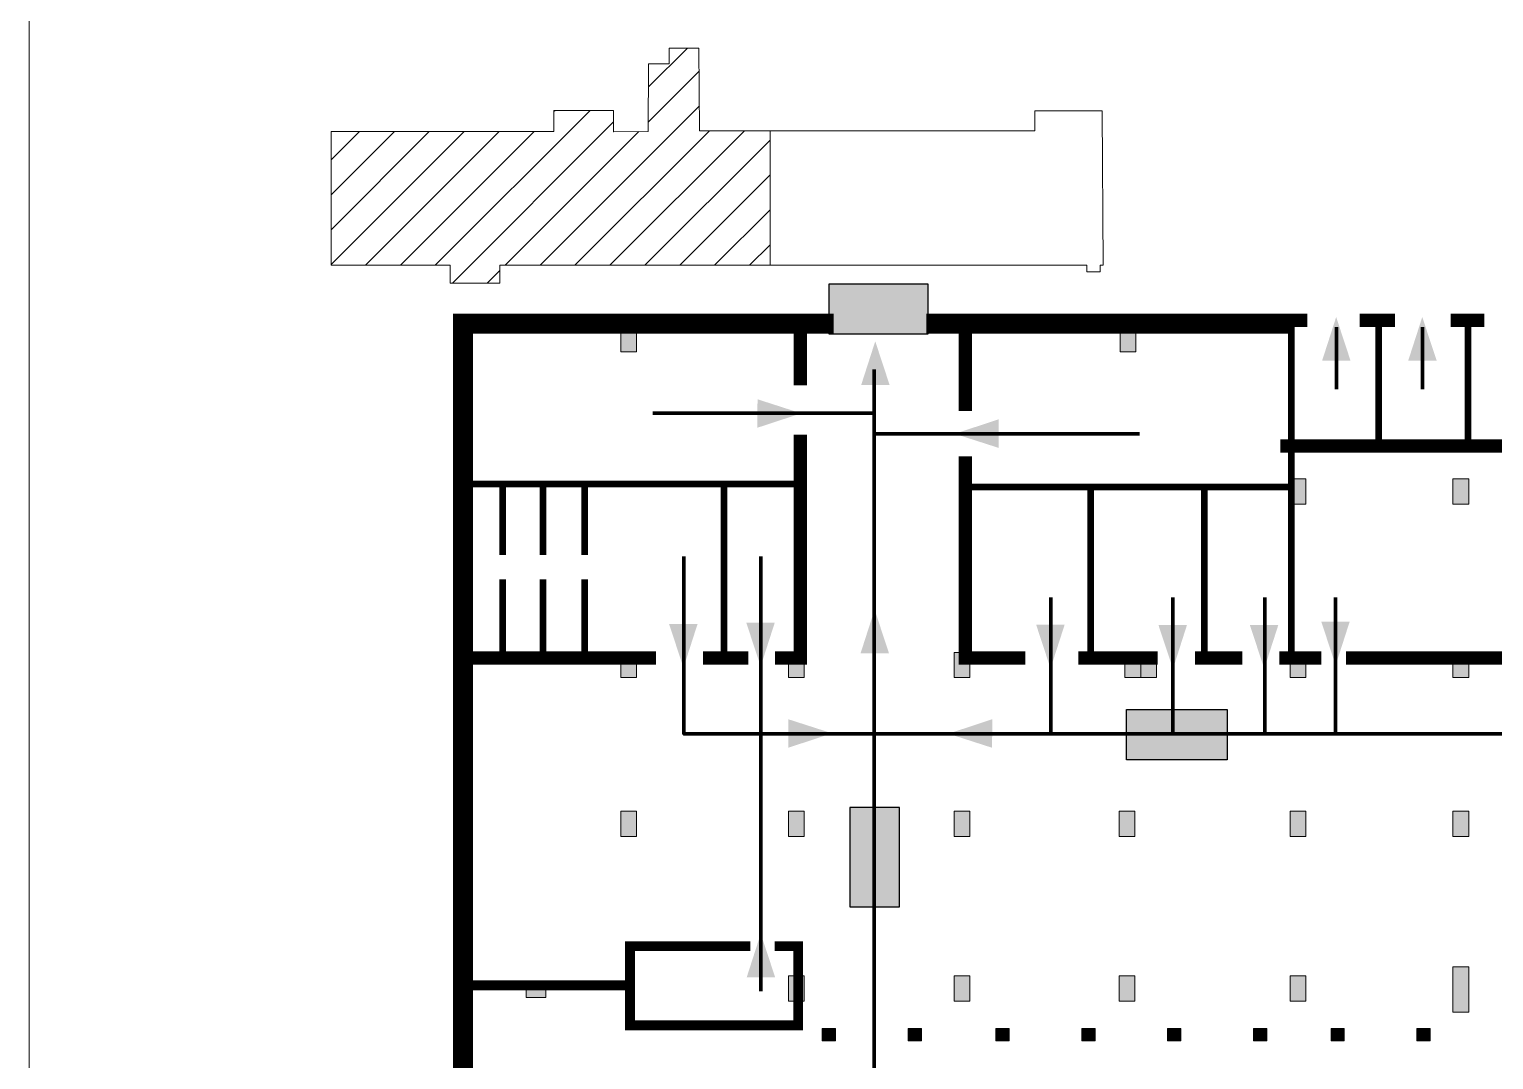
# Model space of a CAD drawing. Header units: millimetres. Extents: x 13810 to 67229, y 12374 to 21950.
# Drawn here: x 35837.9 to 36026.2, y 14650.3 to 14782.8 of the extents above; entities that cross this region are included whole.
import ezdxf

# ---------------------------------------------------------------- set-up
doc = ezdxf.new("R2010")
doc.units = ezdxf.units.MM
doc.layers.add('План_Штампы', color=7, linetype='Continuous')

# ---------------------------------------------------------------- blocks, each defined once
blk = doc.blocks.new('A$C7B4425F7')
at = {"true_color": 0xffffff}
blk.add_hatch(color=7, dxfattribs=at).paths.add_polyline_path([(0, 0), (-16, 0), (-16, -8), (0, -8)])
h = blk.add_hatch(color=126)
h.paths.add_polyline_path([(-0.2, -0.2), (-15.8, -0.2), (-15.8, -7.8), (-0.2, -7.8)])
h.paths.add_polyline_path([(-11.76, -2.03), (-11.76, -3.66), (-11.17, -3.66, -0.568275), (-11.17, -6.18), (-12.58, -6.18), (-12.58, -2.03)], flags=16)
h.paths.add_polyline_path([(-13.33, -4.12, -0.495768), (-13.59, -6.18), (-15.03, -6.18), (-15.03, -2.03), (-13.59, -2.03, -0.487973)], flags=16)
h.paths.add_polyline_path([(-10.25, -2.03), (-9.48, -2.03), (-9.48, -6.18), (-10.25, -6.18)], flags=16)
h.paths.add_polyline_path([(-13.84, -3.69), (-14.24, -3.69), (-14.24, -3.03), (-13.9, -3.03, -0.692621)], flags=0)
h.paths.add_polyline_path([(-9.15, -2.03), (-8.4, -2.03), (-8.04, -3.07), (-7.68, -2.03), (-6.93, -2.03), (-7.64, -4.1), (-6.93, -6.18), (-7.68, -6.18), (-8.04, -5.14), (-8.4, -6.18), (-9.15, -6.18), (-8.44, -4.1)], flags=16)
h.paths.add_polyline_path([(-11.76, -4.46), (-11.42, -4.46, -0.692621), (-11.36, -5.12), (-11.76, -5.12)], flags=0)
h.paths.add_polyline_path([(-13.9, -5.2), (-14.24, -5.2), (-14.24, -4.55), (-13.84, -4.55, -0.708038)], flags=0)
edge = h.paths.add_edge_path(flags=16)
edge.add_ellipse((-5.51, -4.08), major_axis=(0, 2.05), ratio=0.586184, start_angle=0, end_angle=360)
edge = h.paths.add_edge_path(flags=0)
edge.add_ellipse((-5.51, -4.08), major_axis=(0, 1.14), ratio=0.454828, start_angle=0, end_angle=360)
h.paths.add_polyline_path([(-4.13, -4.96, 0.377264), (-3.48, -4.52, 0.0555), (-3.16, -2.03), (-1.66, -2.03), (-1.66, -4.96), (-0.96, -4.96), (-0.96, -7.01), (-1.75, -7.01), (-1.75, -6.18), (-3.3, -6.18), (-3.3, -7.02), (-4.13, -7.02)], flags=16)
h.paths.add_polyline_path([(-2.73, -2.91), (-2.28, -2.91), (-2.28, -4.96), (-3.05, -4.96, 0.079136)], flags=0)
at = {"color": 126}
blk.add_lwpolyline([(-16, -8), (0, -8), (0, 0), (-16, 0)], close=True, dxfattribs=at)
blk = doc.blocks.new('A$C32E8229D')
at = {"true_color": 0xffffff}
blk.add_hatch(color=7, dxfattribs=at).paths.add_polyline_path([(0, 0), (0, -8), (16, -8), (16, 0)])
h = blk.add_hatch(color=126)
h.paths.add_polyline_path([(0.2, -0.2), (15.8, -0.2), (15.8, -7.8), (0.2, -7.8)])
h.paths.add_polyline_path([(13.49, -2.05), (12.08, -2.05), (11.37, -2.63, 0.162397), (11.29, -2.84), (11.29, -3.63), (10.35, -3.63), (10.35, -4.05), (11.68, -4.05), (11.68, -3.48), (12.26, -4.28), (11.29, -5.1), (11.29, -6.78), (11.85, -6.78), (11.85, -5.44), (12.8, -4.64), (12.8, -5.94), (14.46, -5.94), (14.46, -5.39), (13.45, -5.39), (13.45, -3.97), (12.46, -2.59), (13.15, -2.59), (13.69, -3.34), (14.18, -3)], flags=16)
h.paths.add_polyline_path([(10.74, -1.82, 1), (11.8, -1.82, 1)], flags=16)
h.paths.add_polyline_path([(9.39, -3.59), (5.99, -3.59), (6.56, -3.03), (5.91, -3.03), (5.1, -3.83), (5.91, -4.64), (6.56, -4.64), (5.99, -4.09), (9.39, -4.09)], flags=16)
h.paths.add_polyline_path([(4.29, -1.08), (1.72, -1.08), (1.72, -6.6), (4.29, -6.6)], flags=16)
at = {"color": 126}
blk.add_lwpolyline([(16, -8), (0, -8), (0, 0), (16, 0)], close=True, dxfattribs=at)

msp = doc.modelspace()

# ---------------------------------------------------------------- hatches: boundary and pattern name
at = {"lineweight": 0, "true_color": 0x000000}
h = msp.add_hatch(dxfattribs=at)
h.set_pattern_fill('ANSI31', color=18)
h.set_pattern_definition([(45, (23086.6222, 4678.9916), (-2.245064, 2.245064), [])])
h.paths.add_polyline_path([(35933.15, 14769.77), (35924.1, 14769.77), (35923.98, 14780.41), (35920.2, 14780.41), (35920.2, 14778.39), (35917.54, 14778.39), (35917.48, 14769.67), (35913.02, 14769.63), (35913.02, 14772.39), (35905.37, 14772.39), (35905.37, 14769.67), (35876.71, 14769.67), (35876.71, 14752.48), (35892, 14752.48), (35892, 14750.18), (35898.4, 14750.18), (35898.4, 14752.48), (35933.15, 14752.48)])
at = {"lineweight": 0}
h = msp.add_hatch(color=256, dxfattribs=at)
h.dxf.hatch_style = 1
h.paths.add_polyline_path([(35915.99, 14744.59), (35913.97, 14744.59), (35913.97, 14741.35), (35915.99, 14741.35)])
h = msp.add_hatch(color=256, dxfattribs=at)
h.dxf.hatch_style = 1
h.paths.add_polyline_path([(35980.18, 14744.59), (35978.16, 14744.59), (35978.16, 14741.35), (35980.18, 14741.35)])
h = msp.add_hatch(color=256, dxfattribs=at)
h.dxf.hatch_style = 1
h.paths.add_polyline_path([(36002.05, 14724.99), (36000.03, 14724.99), (36000.03, 14721.74), (36002.05, 14721.74)])
h = msp.add_hatch(color=256, dxfattribs=at)
h.dxf.hatch_style = 1
h.paths.add_polyline_path([(36022.99, 14724.99), (36020.97, 14724.99), (36020.97, 14721.74), (36022.99, 14721.74)])
h = msp.add_hatch(color=256, dxfattribs=at)
h.dxf.hatch_style = 1
h.paths.add_polyline_path([(35915.99, 14702.67), (35913.97, 14702.67), (35913.97, 14699.43), (35915.99, 14699.43)])
h = msp.add_hatch(color=256, dxfattribs=at)
h.dxf.hatch_style = 1
h.paths.add_polyline_path([(35937.55, 14702.67), (35935.53, 14702.67), (35935.53, 14699.43), (35937.55, 14699.43)])
h = msp.add_hatch(color=256, dxfattribs=at)
h.dxf.hatch_style = 1
h.paths.add_polyline_path([(35958.84, 14702.67), (35956.82, 14702.67), (35956.82, 14699.43), (35958.84, 14699.43)])
h = msp.add_hatch(color=256, dxfattribs=at)
h.dxf.hatch_style = 1
h.paths.add_polyline_path([(35980.81, 14702.67), (35978.79, 14702.67), (35978.79, 14699.43), (35980.81, 14699.43)])
h = msp.add_hatch(color=256, dxfattribs=at)
h.dxf.hatch_style = 1
h.paths.add_polyline_path([(35982.83, 14702.67), (35980.81, 14702.67), (35980.81, 14699.43), (35982.83, 14699.43)])
h = msp.add_hatch(color=256, dxfattribs=at)
h.dxf.hatch_style = 1
h.paths.add_polyline_path([(36002.05, 14702.67), (36000.03, 14702.67), (36000.03, 14699.43), (36002.05, 14699.43)])
h = msp.add_hatch(color=256, dxfattribs=at)
h.dxf.hatch_style = 1
h.paths.add_polyline_path([(36022.99, 14702.67), (36020.97, 14702.67), (36020.97, 14699.43), (36022.99, 14699.43)])
h = msp.add_hatch(color=256, dxfattribs=at)
h.dxf.hatch_style = 1
h.paths.add_polyline_path([(35915.99, 14682.24), (35913.97, 14682.24), (35913.97, 14679), (35915.99, 14679)])
h = msp.add_hatch(color=256, dxfattribs=at)
h.dxf.hatch_style = 1
h.paths.add_polyline_path([(35937.55, 14682.24), (35935.53, 14682.24), (35935.53, 14679), (35937.55, 14679)])
h = msp.add_hatch(color=256, dxfattribs=at)
h.dxf.hatch_style = 1
h.paths.add_polyline_path([(35958.84, 14682.24), (35956.82, 14682.24), (35956.82, 14679), (35958.84, 14679)])
h = msp.add_hatch(color=256, dxfattribs=at)
h.dxf.hatch_style = 1
h.paths.add_polyline_path([(35980.07, 14682.24), (35978.05, 14682.24), (35978.05, 14679), (35980.07, 14679)])
h = msp.add_hatch(color=256, dxfattribs=at)
h.dxf.hatch_style = 1
h.paths.add_polyline_path([(36002.05, 14682.24), (36000.03, 14682.24), (36000.03, 14679), (36002.05, 14679)])
h = msp.add_hatch(color=256, dxfattribs=at)
h.dxf.hatch_style = 1
h.paths.add_polyline_path([(36022.99, 14682.24), (36020.97, 14682.24), (36020.97, 14679), (36022.99, 14679)])
h = msp.add_hatch(color=256, dxfattribs=at)
h.dxf.hatch_style = 1
h.paths.add_polyline_path([(36022.99, 14662.23), (36020.97, 14662.23), (36020.97, 14656.38), (36022.99, 14656.38)])
h = msp.add_hatch(color=256, dxfattribs=at)
h.dxf.hatch_style = 1
h.paths.add_polyline_path([(35904.31, 14660.31), (35901.78, 14660.31), (35901.78, 14658.29), (35904.31, 14658.29)])
h = msp.add_hatch(color=256, dxfattribs=at)
h.dxf.hatch_style = 1
h.paths.add_polyline_path([(35937.55, 14661.06), (35935.53, 14661.06), (35935.53, 14657.82), (35937.55, 14657.82)])
h = msp.add_hatch(color=256, dxfattribs=at)
h.dxf.hatch_style = 1
h.paths.add_polyline_path([(35958.84, 14661.06), (35956.82, 14661.06), (35956.82, 14657.82), (35958.84, 14657.82)])
h = msp.add_hatch(color=256, dxfattribs=at)
h.dxf.hatch_style = 1
h.paths.add_polyline_path([(35980.07, 14661.06), (35978.05, 14661.06), (35978.05, 14657.82), (35980.07, 14657.82)])
h = msp.add_hatch(color=256, dxfattribs=at)
h.dxf.hatch_style = 1
h.paths.add_polyline_path([(36002.05, 14661.06), (36000.03, 14661.06), (36000.03, 14657.82), (36002.05, 14657.82)])
h = msp.add_hatch(color=256, dxfattribs=at)
h.dxf.hatch_style = 1
h.paths.add_polyline_path([(35941.57, 14652.68), (35941.57, 14654.28), (35939.87, 14654.28), (35939.87, 14652.68)])
h = msp.add_hatch(color=256, dxfattribs=at)
h.dxf.hatch_style = 1
h.paths.add_polyline_path([(35952.61, 14652.68), (35952.61, 14654.28), (35950.91, 14654.28), (35950.91, 14652.68)])
h = msp.add_hatch(color=256, dxfattribs=at)
h.dxf.hatch_style = 1
h.paths.add_polyline_path([(35963.9, 14652.68), (35963.9, 14654.28), (35962.2, 14654.28), (35962.2, 14652.68)])
h = msp.add_hatch(color=256, dxfattribs=at)
h.dxf.hatch_style = 1
h.paths.add_polyline_path([(35974.95, 14652.68), (35974.95, 14654.28), (35973.24, 14654.28), (35973.24, 14652.68)])
h = msp.add_hatch(color=256, dxfattribs=at)
h.dxf.hatch_style = 1
h.paths.add_polyline_path([(35985.97, 14652.68), (35985.97, 14654.28), (35984.27, 14654.28), (35984.27, 14652.68)])
h = msp.add_hatch(color=256, dxfattribs=at)
h.dxf.hatch_style = 1
h.paths.add_polyline_path([(35997.02, 14652.68), (35997.02, 14654.28), (35995.31, 14654.28), (35995.31, 14652.68)])
h = msp.add_hatch(color=256, dxfattribs=at)
h.dxf.hatch_style = 1
h.paths.add_polyline_path([(36006.99, 14652.68), (36006.99, 14654.28), (36005.29, 14654.28), (36005.29, 14652.68)])
h = msp.add_hatch(color=256, dxfattribs=at)
h.dxf.hatch_style = 1
h.paths.add_polyline_path([(36018.04, 14652.68), (36018.04, 14654.28), (36016.34, 14654.28), (36016.34, 14652.68)])

# ---------------------------------------------------------------- linework, layer by layer
at = {"color": 126, "lineweight": 0, "true_color": 0x008754}
msp.add_lwpolyline([(35837.9, 14936.73), (36437.9, 14936.73), (36437.9, 14541.73), (35837.9, 14541.73)], close=True, dxfattribs=at)
msp.add_lwpolyline([(35837.9, 14936.73), (36437.9, 14936.73), (36437.9, 14541.73), (35837.9, 14541.73)], close=True, dxfattribs=at)
msp.add_lwpolyline([(35837.9, 14936.73), (36437.9, 14936.73), (36437.9, 14541.73), (35837.9, 14541.73)], close=True, dxfattribs=at)
msp.add_lwpolyline([(35837.9, 14936.73), (36437.9, 14936.73), (36437.9, 14541.73), (35837.9, 14541.73)], close=True, dxfattribs=at)
at = {"lineweight": 0}
for points in [[(35917.48, 14769.67), (35913.07, 14769.64), (35913.02, 14769.67), (35913.02, 14772.39), (35905.37, 14772.39), (35905.37, 14769.67), (35876.71, 14769.67), (35876.71, 14752.48), (35892, 14752.48), (35892, 14750.18), (35898.4, 14750.18), (35898.4, 14752.48), (35973.88, 14752.48), (35973.88, 14751.64), (35975.62, 14751.64), (35975.62, 14752.48), (35975.97, 14752.48), (35975.85, 14772.21), (35975.85, 14772.33), (35967.21, 14772.33), (35967.21, 14769.77), (35924.1, 14769.77), (35923.98, 14780.41), (35920.2, 14780.41), (35920.2, 14778.39), (35917.54, 14778.39), (35917.48, 14769.67)], [(35933.15, 14769.77), (35933.15, 14752.48)], [(35915.99, 14741.35), (35913.97, 14741.35), (35913.97, 14744.59), (35915.99, 14744.59), (35915.99, 14741.35)], [(35980.18, 14741.35), (35978.16, 14741.35), (35978.16, 14744.59), (35980.18, 14744.59), (35980.18, 14741.35)], [(36002.05, 14721.74), (36000.03, 14721.74), (36000.03, 14724.99), (36002.05, 14724.99), (36002.05, 14721.74)], [(36022.99, 14721.74), (36020.97, 14721.74), (36020.97, 14724.99), (36022.99, 14724.99), (36022.99, 14721.74)], [(35915.99, 14699.43), (35913.97, 14699.43), (35913.97, 14702.67), (35915.99, 14702.67), (35915.99, 14699.43)], [(35937.55, 14699.43), (35935.53, 14699.43), (35935.53, 14702.67), (35937.55, 14702.67), (35937.55, 14699.43)], [(35958.84, 14699.43), (35956.82, 14699.43), (35956.82, 14702.67), (35958.84, 14702.67), (35958.84, 14699.43)], [(35980.81, 14699.43), (35978.79, 14699.43), (35978.79, 14702.67), (35980.81, 14702.67), (35980.81, 14699.43)], [(35982.83, 14699.43), (35980.81, 14699.43), (35980.81, 14702.67), (35982.83, 14702.67), (35982.83, 14699.43)], [(36002.05, 14699.43), (36000.03, 14699.43), (36000.03, 14702.67), (36002.05, 14702.67), (36002.05, 14699.43)], [(36022.99, 14699.43), (36020.97, 14699.43), (36020.97, 14702.67), (36022.99, 14702.67), (36022.99, 14699.43)], [(35915.99, 14679), (35913.97, 14679), (35913.97, 14682.24), (35915.99, 14682.24), (35915.99, 14679)], [(35937.55, 14679), (35935.53, 14679), (35935.53, 14682.24), (35937.55, 14682.24), (35937.55, 14679)], [(35958.84, 14679), (35956.82, 14679), (35956.82, 14682.24), (35958.84, 14682.24), (35958.84, 14679)], [(35980.07, 14679), (35978.05, 14679), (35978.05, 14682.24), (35980.07, 14682.24), (35980.07, 14679)], [(36002.05, 14679), (36000.03, 14679), (36000.03, 14682.24), (36002.05, 14682.24), (36002.05, 14679)], [(36022.99, 14679), (36020.97, 14679), (36020.97, 14682.24), (36022.99, 14682.24), (36022.99, 14679)], [(36022.99, 14656.38), (36020.97, 14656.38), (36020.97, 14662.23), (36022.99, 14662.23), (36022.99, 14656.38)], [(35904.31, 14658.29), (35901.78, 14658.29), (35901.78, 14660.31), (35904.31, 14660.31), (35904.31, 14658.29)], [(35937.55, 14657.82), (35935.53, 14657.82), (35935.53, 14661.06), (35937.55, 14661.06), (35937.55, 14657.82)], [(35958.84, 14657.82), (35956.82, 14657.82), (35956.82, 14661.06), (35958.84, 14661.06), (35958.84, 14657.82)], [(35980.07, 14657.82), (35978.05, 14657.82), (35978.05, 14661.06), (35980.07, 14661.06), (35980.07, 14657.82)], [(36002.05, 14657.82), (36000.03, 14657.82), (36000.03, 14661.06), (36002.05, 14661.06), (36002.05, 14657.82)], [(35939.87, 14652.68), (35941.57, 14652.68), (35941.57, 14654.28), (35939.87, 14654.28), (35939.87, 14652.68)], [(35950.91, 14652.68), (35952.61, 14652.68), (35952.61, 14654.28), (35950.91, 14654.28), (35950.91, 14652.68)], [(35962.2, 14652.68), (35963.9, 14652.68), (35963.9, 14654.28), (35962.2, 14654.28), (35962.2, 14652.68)], [(35973.24, 14652.68), (35974.95, 14652.68), (35974.95, 14654.28), (35973.24, 14654.28), (35973.24, 14652.68)], [(35984.27, 14652.68), (35985.97, 14652.68), (35985.97, 14654.28), (35984.27, 14654.28), (35984.27, 14652.68)], [(35995.31, 14652.68), (35997.02, 14652.68), (35997.02, 14654.28), (35995.31, 14654.28), (35995.31, 14652.68)], [(36005.29, 14652.68), (36006.99, 14652.68), (36006.99, 14654.28), (36005.29, 14654.28), (36005.29, 14652.68)], [(36016.34, 14652.68), (36018.04, 14652.68), (36018.04, 14654.28), (36016.34, 14654.28), (36016.34, 14652.68)]]:
    msp.add_lwpolyline(points, dxfattribs=at)
for points, const_width in [([(35941.32, 14744.96), (35893.66, 14744.96), (35893.66, 14572.99), (36076.68, 14572.99)], 2.56), ([(35937.04, 14737.02), (35937.04, 14744.96)], 1.71), ([(35953.23, 14744.96), (36000.26, 14744.96)], 2.56), ([(35958.27, 14744.96), (35958.27, 14733.71)], 1.71), ([(36002.24, 14745.39), (36000.26, 14745.39)], 1.71), ([(36000.19, 14701.93), (36000.19, 14744.96)], 0.855), ([(36008.95, 14745.39), (36013.53, 14745.39)], 1.71), ([(36011.4, 14745.39), (36011.4, 14729.22)], 0.855), ([(36020.66, 14745.39), (36024.99, 14745.39)], 1.71), ([(36022.92, 14745.39), (36022.92, 14729.22)], 0.855), ([(35933.79, 14701.93), (35937.04, 14701.93), (35937.04, 14730.68)], 1.71), ([(35998.78, 14729.22), (36057.35, 14729.22)], 1.71), ([(35958.27, 14727.91), (35958.27, 14701.93), (35966, 14701.93)], 1.71), ([(35937.04, 14724.35), (35893.66, 14724.35)], 0.855), ([(35898.75, 14724.35), (35898.75, 14715.21)], 0.855), ([(35903.94, 14724.35), (35903.94, 14715.21)], 0.855), ([(35909.33, 14724.35), (35909.33, 14715.21)], 0.855), ([(35927.23, 14724.35), (35927.23, 14701.93)], 0.855), ([(35958.27, 14723.95), (36000.19, 14723.95)], 0.855), ([(35974.36, 14701.93), (35974.36, 14723.95)], 0.855), ([(35989, 14723.95), (35989, 14701.93)], 0.855), ([(35898.75, 14712.06), (35898.75, 14701.93)], 0.855), ([(35903.94, 14712.06), (35903.94, 14701.93)], 0.855), ([(35909.33, 14712.06), (35909.33, 14701.93)], 0.855), ([(35893.66, 14701.93), (35918.5, 14701.93)], 1.71), ([(35924.52, 14701.93), (35930.37, 14701.93)], 1.71), ([(35972.81, 14701.93), (35982.98, 14701.93)], 1.71), ([(35987.78, 14701.93), (35993.88, 14701.93)], 1.71), ([(35998.66, 14701.93), (36004.05, 14701.93)], 1.71), ([(36007.21, 14701.93), (36035.51, 14701.93)], 1.71), ([(35915.14, 14659.83), (35915.14, 14654.68), (35936.77, 14654.68), (35936.77, 14664.88), (35933.73, 14664.88)], 1.28), ([(35930.6, 14664.88), (35915.14, 14664.88), (35915.14, 14659.83)], 1.28), ([(35893.66, 14659.83), (35915.14, 14659.83)], 1.28)]:
    msp.add_lwpolyline(points, dxfattribs=dict(at, const_width=const_width))
at = {"color": 126, "lineweight": 100, "true_color": 0x008754}
for points in [[(36006, 14744.52), (36006, 14736.51)], [(36017.07, 14744.52), (36017.07, 14736.51)], [(35946.54, 14739.06), (35946.54, 14585.25)], [(35946.54, 14733.44), (35918.09, 14733.44)], [(35946.54, 14730.79), (35980.66, 14730.79)], [(35947.04, 14692.19), (35947.04, 14692.19), (35922.08, 14692.19), (35922.08, 14714.99)], [(35931.95, 14714.99), (35931.95, 14692.19)], [(35969.25, 14709.75), (35969.25, 14692.19), (35947.04, 14692.19), (35984.93, 14692.19), (35984.93, 14709.75)], [(35996.76, 14709.75), (35996.76, 14692.19), (35984.93, 14692.19)], [(35996.76, 14692.19), (36005.87, 14692.19), (36005.87, 14709.75)], [(36005.87, 14692.19), (36037.6, 14692.19), (36037.6, 14709.75)], [(35931.95, 14692.19), (35931.95, 14659.11)]]:
    msp.add_lwpolyline(points, dxfattribs=at)
at = {"layer": 'План_Штампы', "color": 126, "true_color": 0x008754}
for points in [[(36007.8, 14740.18), (36004.14, 14740.19), (36005.95, 14745.81)], [(36018.88, 14740.18), (36015.21, 14740.19), (36017.02, 14745.81)], [(35948.53, 14737.06), (35944.87, 14737.07), (35946.68, 14742.69)], [(35931.53, 14731.57), (35931.54, 14735.23), (35937.16, 14733.42)], [(35962.53, 14732.65), (35962.53, 14728.98), (35956.91, 14730.79)], [(35948.45, 14702.54), (35944.79, 14702.55), (35946.6, 14708.17)], [(35920.17, 14706.32), (35923.83, 14706.32), (35922.02, 14700.7)], [(35930.09, 14706.5), (35933.76, 14706.5), (35931.95, 14700.88)], [(35967.37, 14706.23), (35971.03, 14706.22), (35969.22, 14700.6)], [(35983.1, 14706.18), (35986.76, 14706.18), (35984.96, 14700.56)], [(35994.85, 14706.2), (35998.51, 14706.2), (35996.7, 14700.57)], [(36004.03, 14706.64), (36007.69, 14706.64), (36005.88, 14701.01)], [(35935.49, 14690.4), (35935.5, 14694.07), (35941.12, 14692.26)], [(35961.72, 14694.07), (35961.71, 14690.4), (35956.09, 14692.21)], [(35933.81, 14660.87), (35930.15, 14660.87), (35931.96, 14666.49)]]:
    msp.add_solid(points, dxfattribs=at)

# ---------------------------------------------------------------- block references
at = {"layer": 'План_Штампы', "xscale": 0.8, "yscale": 0.8, "zscale": 0.8}
msp.add_blockref('A$C7B4425F7', (35953.5, 14750.05), dxfattribs=at)
at = {"layer": 'План_Штампы', "color": 126, "true_color": 0x008754}
for p, xscale, yscale, zscale, rotation in [((35978.99, 14695.32), 0.8100087101568005, 0.8100087101568005, 0.8100087101568005, 359.9978653237144), ((35943.41, 14682.73), -0.8, 0.8, 0.8, 90)]:
    msp.add_blockref('A$C32E8229D', p, dxfattribs=dict(at, xscale=xscale, yscale=yscale, zscale=zscale, rotation=rotation))

doc.saveas('drawing.dxf')
